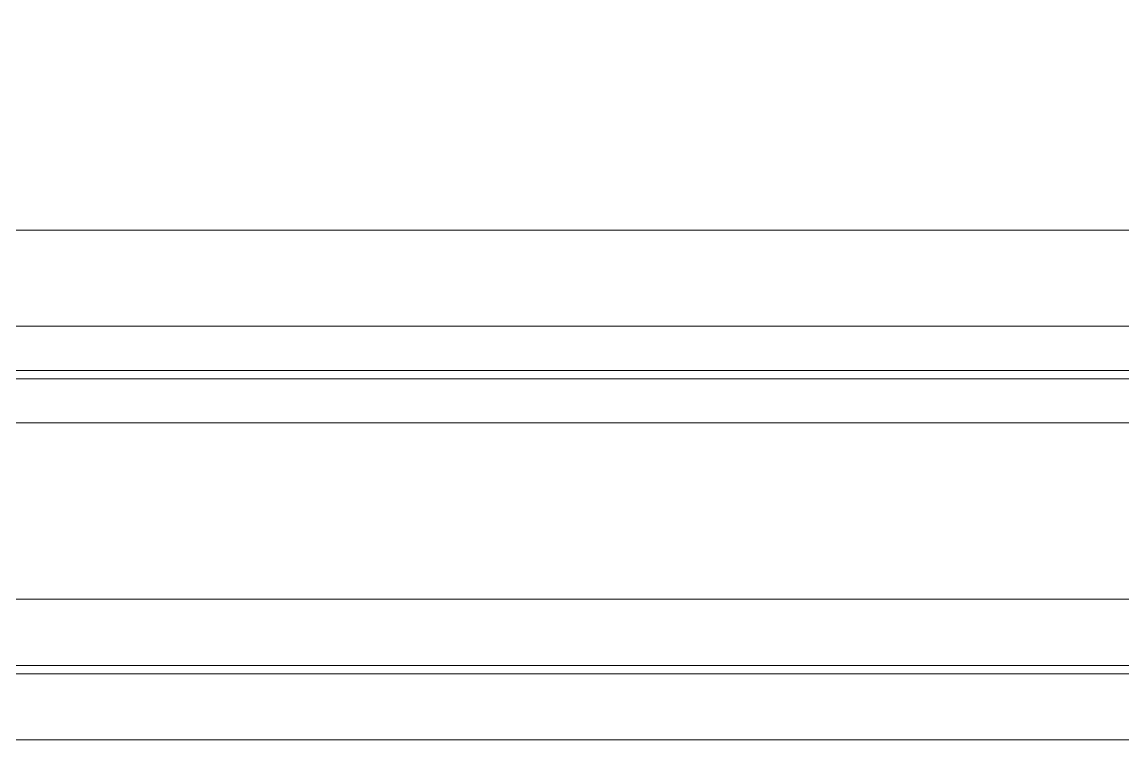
# Model space of a CAD drawing. Extents: x -2598 to 23780, y 0 to 8114.
# Drawn here: x 2139.89 to 2149.88, y 322.3 to 328.81 of the extents above; entities that cross this region are included whole.
import ezdxf

# ---------------------------------------------------------------- set-up
doc = ezdxf.new("R2010")
doc.units = 0
doc.header["$LTSCALE"] = 25
doc.header["$MEASUREMENT"] = 0
for name, color, linetype, lineweight in [('06D', 9, 'Continuous', 9), ('10', 9, 'Continuous', 9), ('15', 9, 'Continuous', 9), ('40', 9, 'Continuous', 9)]:
    doc.layers.add(name, color=color, linetype=linetype, lineweight=lineweight)

# ---------------------------------------------------------------- blocks, each defined once
blk = doc.blocks.new('*U457')
at = {"layer": '15'}
for p, q in [((-1.468840347965794, -18.9468617151615), (-204.7434638606962, -18.9468617151615)), ((-1.468840347965794, -19.34686171515932), (-204.7434638606962, -19.34686171515932)), ((-1.468840347965794, -19.4228617151557), (-204.7434638606962, -19.4228617151557)), ((-1.468840347965794, -19.82286171514988), (-204.7434638606962, -19.82286171514988)), ((-1.468840347965794, -21.4228617151266), (-204.7434638606962, -21.4228617151266)), ((-1.468840347965794, -22.02286171511514), (-204.7434638606962, -22.02286171511514)), ((-1.468840347965794, -22.09886171511243), (-204.7434638606962, -22.09886171511243)), ((-1.468840347965794, -22.6988617151037), (-204.7434638606962, -22.6988617151037))]:
    blk.add_line(p, q, dxfattribs=at)
blk = doc.blocks.new('p-zemin kat')
at = {"layer": '06D'}
blk.add_lwpolyline([(3319.500000815703, 326.9246857158068), (1724.228411944656, 326.9248061562757)], dxfattribs=at)
at = {"layer": '40'}
blk.add_lwpolyline([(1851.161192909414, 326.9248061559338), (3319.499999391447, 326.92480615573), (3319.500000605099, 343.0000000044529), (3280.516479172038, 343.0000000046566), (3280.499999999862, 427.0000000046564), (3319.500000815703, 427.0000000046564), (3319.500000815703, 570.0000000047293), (4025.504562432321, 569.9976937914907), (4025.504562432321, 426.997693791425), (4064.499999999863, 427.0000000046564), (4064.499999999863, 343.0000000046566), (3980.499999999862, 343.0000000046566), (3980.500001213513, 326.9248061559338), (4680.499999999862, 326.9248061559338), (4680.499999999862, 427.0000000046564), (4780.575197597957, 427.0000000046564), (4780.575197602978, 1901.493069096701, 0.0541960008047982), (4273.067403304876, 1999.310298449956), (4278.59324586032, 2070.680637251222, 0.3069492650395245), (1935.266983251043, 740.0535593733874), (1999.450389020006, 708.3560697829525, 0.04324517547504499), (1856.494073951878, 345.0000000052823)], format="xyb", close=True, dxfattribs=at)
at = {"layer": '10'}
blk.add_blockref('*U457', (2155.833333333197, 345.0000037590507), dxfattribs=at)

msp = doc.modelspace()

# ---------------------------------------------------------------- block references
at = {"layer": '10'}
msp.add_blockref('p-zemin kat', (1.42e-14, 0), dxfattribs=at)

doc.saveas('drawing.dxf')
